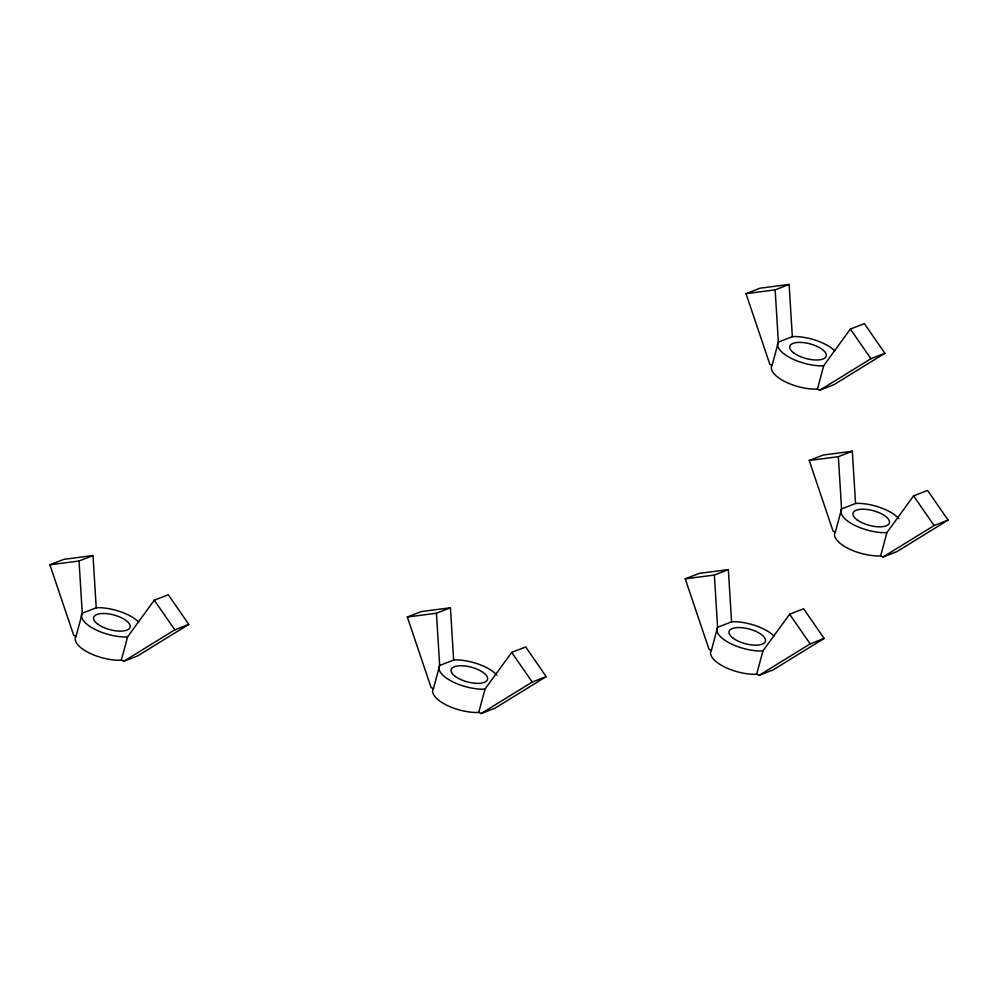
<?xml version="1.0" encoding="UTF-8"?>
<svg xmlns="http://www.w3.org/2000/svg" width="998" height="998" viewBox="0 0 998 998"><rect width="100%" height="100%" fill="white"/><g stroke="black" fill="none" stroke-linecap="round" stroke-linejoin="round"><path stroke-width="1.5" d="M76.01 636.537L82.248 613.234L79.042 561.001L93.014 555.549L96.232 607.794L82.248 613.234L81.537 614.456A31.375 12.662 15 0 0 124.812 636.986L127.594 636.849L154.291 600.185L168.263 594.746L188.784 624.386L137.637 655.898L123.665 661.35L121.357 660.14L118.575 660.289A31.375 12.662 15 0 1 75.299 637.747L76.01 636.537L73.702 635.327L49.9 564.781L63.884 559.342L93.014 555.549M121.357 660.14L127.594 636.849M433.431 688.757L439.669 665.466L436.45 613.221L450.435 607.782L453.653 660.015L439.669 665.466L438.958 666.676A31.375 12.662 15 0 0 482.221 689.219L485.003 689.069L511.7 652.405L525.684 646.966L546.205 676.619L495.058 708.131L481.073 713.57L478.766 712.372L475.984 712.51A31.375 12.662 15 0 1 432.72 689.98L433.431 688.757L431.111 687.547L407.321 617.014L421.293 611.562L450.435 607.782M478.766 712.372L485.003 689.069M772.115 365.405L778.365 342.114L775.147 289.869L789.119 284.43L792.337 336.663L778.365 342.114L777.642 343.324A31.375 12.662 15 0 0 820.917 365.867L823.699 365.717L850.396 329.053L864.368 323.614L884.889 353.267L833.754 384.779L819.77 390.218L817.462 389.02L814.68 389.158A31.375 12.662 15 0 1 771.404 366.628L772.115 365.405L769.807 364.208L746.005 293.662L759.989 288.21L789.119 284.43M711.349 650.571L717.599 627.28L714.381 575.048L728.353 569.596L731.571 621.841L717.599 627.28L716.888 628.503A31.375 12.662 15 0 0 760.152 651.033L762.934 650.896L789.63 614.232L803.602 608.78L824.136 638.433L772.988 669.945L759.004 675.396L756.696 674.186L753.914 674.324A31.375 12.662 15 0 1 710.638 651.794L711.349 650.571L709.042 649.374L685.239 578.828L699.224 573.388L728.353 569.596M817.462 389.02L823.699 365.717M756.696 674.186L762.934 650.896M835.326 532.221L841.564 508.93L838.345 456.685L852.329 451.246L855.548 503.479L841.564 508.93L840.852 510.153A31.375 12.662 15 0 0 884.128 532.683L886.91 532.533L913.594 495.881L927.579 490.43L948.1 520.083L896.952 551.595L882.981 557.034L880.66 555.836L877.878 555.973A31.375 12.662 15 0 1 834.615 533.443L835.326 532.221L833.018 531.023L809.216 460.477L823.188 455.038L852.329 451.246M880.66 555.836L886.91 532.533M123.665 661.35L174.812 629.838L188.784 624.386M819.77 390.218L870.917 358.706L884.889 353.267M481.073 713.57L532.221 682.058L546.205 676.619M882.981 557.034L934.116 525.522L948.1 520.083M759.004 675.396L810.151 643.885L824.136 638.433M746.005 293.662L775.147 289.869M809.216 460.477L838.345 456.685M49.9 564.781L79.042 561.001M685.239 578.828L714.381 575.048M407.321 617.014L436.45 613.221M792.337 336.663L795.119 336.526A31.375 12.662 15 0 1 834.74 350.847M855.548 503.479L858.33 503.341A31.375 12.662 15 0 1 898.849 518.623M96.232 607.794L99.014 607.645A31.375 12.662 15 0 1 138.635 621.979M731.571 621.841L734.353 621.692A31.375 12.662 15 0 1 773.986 636.013M453.653 660.015L456.435 659.878A31.375 12.662 15 0 1 496.954 675.159M850.396 329.053L870.917 358.706M913.594 495.881L934.116 525.522M789.63 614.232L810.151 643.885M511.7 652.405L532.221 682.058M154.291 600.185L174.812 629.838M857.22 519.933A18.825 7.597 15 0 0 888.42 524.499A18.825 7.597 15 0 0 868.035 509.604A18.825 7.597 15 0 0 857.22 519.933M794.009 353.117A18.825 7.597 15 0 0 825.209 357.671A18.825 7.597 15 0 0 804.837 342.788A18.825 7.597 15 0 0 794.009 353.117M97.904 624.249A18.825 7.597 15 0 0 129.104 628.802A18.825 7.597 15 0 0 108.732 613.907A18.825 7.597 15 0 0 97.904 624.249M455.325 676.469A18.825 7.597 15 0 0 486.525 681.023A18.825 7.597 15 0 0 466.141 666.14A18.825 7.597 15 0 0 455.325 676.469M733.243 638.283A18.825 7.597 15 0 0 764.443 642.849A18.825 7.597 15 0 0 744.071 627.954A18.825 7.597 15 0 0 733.243 638.283"/></g></svg>
